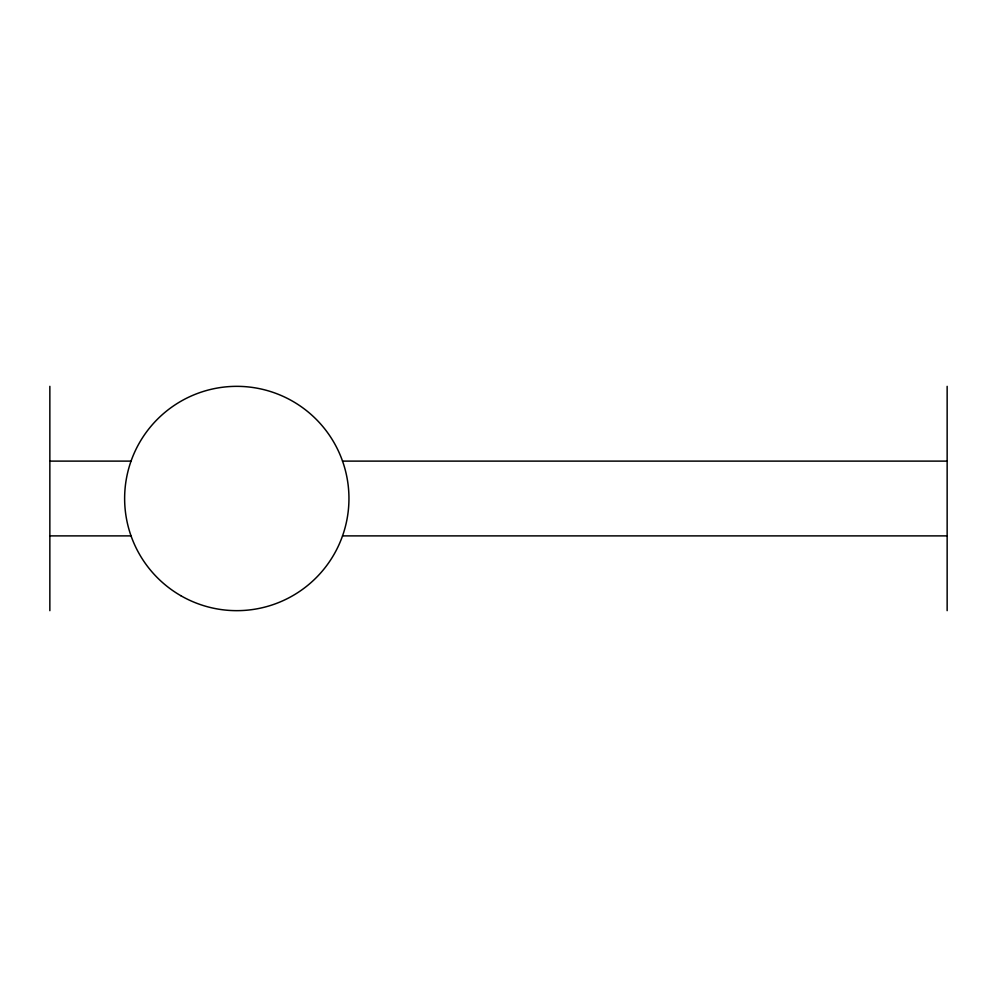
<?xml version="1.0" encoding="UTF-8"?>
<svg xmlns="http://www.w3.org/2000/svg" width="997" height="997" viewBox="0 0 997 997"><rect width="100%" height="100%" fill="white"/><g stroke="black" fill="none" stroke-linecap="round" stroke-linejoin="round"><path stroke-width="1.5" d="M49.85 461.113L131.043 461.113M342.532 461.113L947.15 461.113M49.85 535.888L131.043 535.888M342.532 535.888L947.15 535.888M947.15 386.338L947.15 610.663M49.85 386.338L49.85 610.663M180.706 595.633A112.163 112.163 0 0 0 348.95 498.5A112.163 112.163 0 0 0 180.706 401.367A112.163 112.163 0 0 0 180.706 595.633"/></g></svg>
